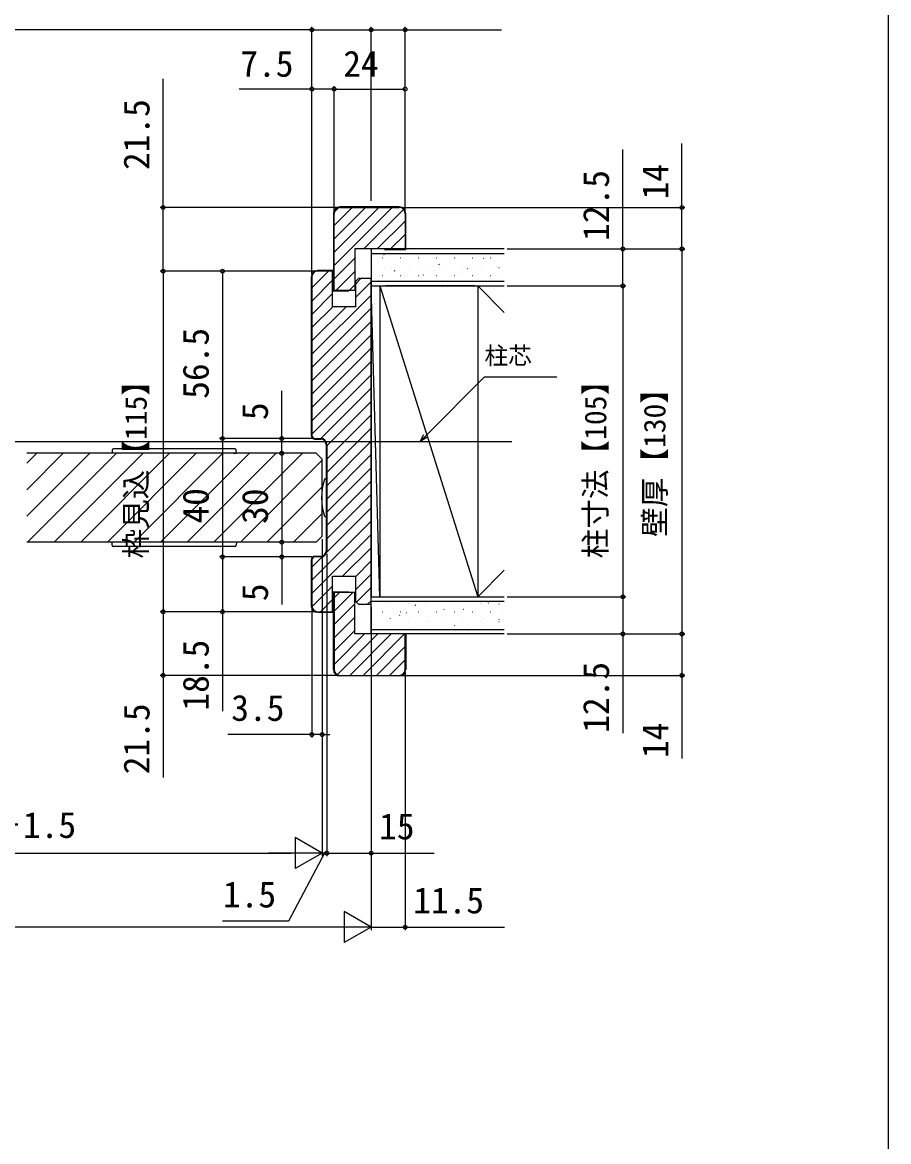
# Model space of a CAD drawing. Units: millimetres, scale not verified. Extents: x -525 to 525, y -783 to 779.
# Drawn here: x 232.4 to 525, y -0.3 to 377.6 of the extents above; entities that cross this region are included whole.
import ezdxf
from ezdxf.enums import TextEntityAlignment as Align

# ---------------------------------------------------------------- set-up
doc = ezdxf.new("R2010")
doc.units = ezdxf.units.MM
doc.header["$LTSCALE"] = 4
for name, color, linetype in [('0-5_YKK_12', 2, 'Continuous'), ('0-6_YKK_13', 4, 'Continuous'), ('0-8_YKK_D', 6, 'Continuous'), ('0-9_YKK_ZWAK', 7, 'Continuous'), ('0-A_YSS_K', 3, 'Continuous'), ('0-B_YSS_KE', 3, 'Continuous')]:
    doc.layers.add(name, color=color, linetype=linetype)
doc.styles.add('ＭＳ ゴシック', font='')
doc.styles.get('ＭＳ ゴシック').set_extended_font_data('MS Gothic')

msp = doc.modelspace()

# ---------------------------------------------------------------- linework, layer by layer
at = {"layer": '0-5_YKK_12'}
for p, q in [((-105.21, 236.109), (397.703, 236.109)), ((331.703, 232.109), (233.905, 232.109)), ((233.953, 228.792), (237.27, 232.109)), ((233.953, 219.812), (246.25, 232.109)), ((233.953, 210.832), (255.23, 232.109)), ((234.211, 202.109), (264.211, 232.109)), ((243.191, 202.109), (273.191, 232.109)), ((252.171, 202.109), (282.171, 232.109)), ((261.151, 202.109), (291.151, 232.109)), ((270.132, 202.109), (300.132, 232.109)), ((279.112, 202.109), (309.112, 232.109)), ((288.092, 202.109), (318.092, 232.109)), ((297.072, 202.109), (327.072, 232.109)), ((331.703, 232.109), (333.703, 230.109)), ((306.053, 202.109), (333.703, 229.759)), ((333.703, 204.109), (333.703, 230.109)), ((315.033, 202.109), (333.703, 220.779)), ((324.013, 202.109), (333.703, 211.799)), ((331.703, 202.109), (333.703, 204.109)), ((331.703, 202.109), (233.953, 202.109))]:
    msp.add_line(p, q, dxfattribs=at)
at = {"layer": '0-6_YKK_13'}
for p, q in [((262.766, 233.14), (262.703, 232.109)), ((304.141, 233.609), (263.265, 233.609)), ((303.705, 232.109), (304.703, 232.109)), ((304.703, 232.109), (304.64, 233.14)), ((335.003, 223.509), (334.723, 223.509)), ((335.003, 223.509), (335.003, 210.709)), ((334.723, 210.709), (335.003, 210.709)), ((262.766, 201.079), (262.703, 202.109)), ((304.141, 200.609), (263.265, 200.609)), ((304.703, 202.109), (304.64, 201.079))]:
    msp.add_line(p, q, dxfattribs=at)
for centre, radius, start, end in [((263.265, 233.109), 0.5, 90, 176.5), ((304.141, 233.109), 0.5, 3.5, 90), ((354.483, 217.109), 20.98, 162.8442, 197.1558), ((334.723, 223.209), 0.3, 90, 162.8442), ((334.723, 211.009), 0.3, 197.1558, 270), ((263.265, 201.109), 0.5, 183.5, 270), ((304.141, 201.109), 0.5, 270, 356.5)]:
    msp.add_arc(centre, radius, start, end, dxfattribs=at)
at = {"layer": '0-8_YKK_D'}
for p, q in [((330.203, 375.108), (161.29, 375.108)), ((330.203, 292.609), (330.203, 376.108)), ((330.203, 317.308), (330.203, 376.108)), ((330.203, 375.108), (350.203, 375.108)), ((350.203, 317.308), (350.203, 376.108)), ((350.203, 317.308), (350.203, 376.108)), ((361.703, 314.108), (361.703, 376.108)), ((330.203, 292.609), (330.203, 356.108)), ((337.703, 314.108), (337.703, 356.108)), ((337.703, 314.108), (337.703, 356.108)), ((361.703, 314.108), (361.703, 356.108)), ((337.703, 355.108), (361.703, 355.108)), ((338.703, 315.108), (279.003, 315.108)), ((360.703, 315.108), (456.203, 315.108)), ((396.203, 301.108), (456.203, 301.108)), ((396.203, 301.108), (456.203, 301.108)), ((396.203, 301.108), (436.203, 301.108)), ((455.203, 301.108), (455.203, 171.108)), ((331.203, 293.609), (279.003, 293.609)), ((331.203, 293.609), (279.003, 293.609)), ((280.003, 293.609), (280.003, 178.609)), ((331.203, 293.609), (299.003, 293.609)), ((300.003, 293.609), (300.003, 237.109)), ((396.203, 288.608), (436.203, 288.608)), ((396.203, 288.608), (436.203, 288.608)), ((435.203, 288.608), (435.203, 183.608)), ((330.203, 237.109), (299.003, 237.109)), ((330.203, 237.109), (299.003, 237.109)), ((300.003, 237.109), (300.003, 197.109)), ((330.203, 237.109), (319.003, 237.109)), ((320.003, 232.109), (320.003, 202.109)), ((333.703, 203.109), (333.703, 136.11)), ((333.703, 203.109), (333.703, 96.11)), ((333.703, 202.109), (333.703, 96.11)), ((330.203, 197.109), (299.003, 197.109)), ((330.203, 197.109), (299.003, 197.109)), ((330.203, 197.109), (319.003, 197.109)), ((335.203, 198.109), (335.203, 96.11)), ((335.203, 198.109), (335.203, 96.11)), ((396.203, 183.608), (436.203, 183.608)), ((396.203, 183.608), (436.203, 183.608)), ((331.203, 178.609), (279.003, 178.609)), ((331.203, 178.609), (279.003, 178.609)), ((331.203, 178.609), (299.003, 178.609)), ((330.203, 179.609), (330.203, 136.11)), ((350.203, 180.109), (350.203, 71.11)), ((350.203, 179.109), (350.203, 71.11)), ((396.203, 171.108), (456.203, 171.108)), ((396.203, 171.108), (456.203, 171.108)), ((396.203, 171.108), (436.203, 171.108)), ((338.703, 157.11), (279.003, 157.11)), ((350.203, 155.109), (350.203, 96.11)), ((360.703, 157.11), (456.203, 157.11)), ((361.703, 158.11), (361.703, 71.11)), ((330.203, 137.11), (301.875, 137.11)), ((333.703, 137.11), (330.203, 137.11)), ((333.703, 137.11), (336.253, 137.11)), ((333.703, 97.11), (324.609, 102.36)), ((324.609, 102.36), (324.609, 91.86)), ((141.79, 97.11), (323.203, 97.11)), ((333.703, 97.11), (315.516, 97.11)), ((333.703, 97.11), (324.609, 91.86)), ((333.703, 97.11), (331.153, 97.11)), ((335.203, 97.11), (333.703, 97.11)), ((335.203, 97.11), (333.703, 97.11)), ((335.203, 97.11), (337.753, 97.11)), ((350.203, 72.11), (341.109, 77.36)), ((341.109, 77.36), (341.109, 66.86)), ((339.703, 72.11), (-47.21, 72.11)), ((350.203, 72.11), (332.016, 72.11)), ((350.203, 72.11), (341.109, 66.86))]:
    msp.add_line(p, q, dxfattribs=at)
for points in [[(350.203, 375.108), (361.703, 375.108), (394.253, 375.108)], [(280.003, 293.609), (280.003, 315.108), (280.003, 358.582)], [(337.703, 355.108), (330.203, 355.108), (305.698, 355.108)], [(455.203, 301.108), (455.203, 315.108), (455.203, 336.726)], [(435.203, 288.608), (435.203, 301.108), (435.203, 334.658)], [(366.754, 236.108), (368.557, 237.911), (388.553, 257.907), (412.945, 257.907)], [(320.003, 232.109), (320.003, 237.109), (320.003, 253.164)], [(369.04, 237.428), (366.754, 236.108), (368.074, 238.394)], [(320.003, 202.109), (320.003, 197.109), (320.003, 181.055)], [(300.003, 197.109), (300.003, 178.609), (300.003, 145.059)], [(435.203, 183.608), (435.203, 171.108), (435.203, 137.558)], [(280.003, 178.609), (280.003, 157.11), (280.003, 122.606)], [(455.203, 171.108), (455.203, 157.11), (455.203, 129.024)], [(334.453, 97.11), (322.293, 74.11), (300.02, 74.11)], [(335.203, 97.11), (350.203, 97.11), (371.48, 97.11)], [(350.203, 72.11), (361.703, 72.11), (395.253, 72.11)]]:
    msp.add_lwpolyline(points, dxfattribs=at)
for centre in [(330.203, 375.108), (330.203, 375.108), (350.203, 375.108), (350.203, 375.108), (361.703, 375.108), (330.203, 355.108), (337.703, 355.108), (337.703, 355.108), (361.703, 355.108), (280.003, 315.108), (455.203, 315.108), (435.203, 301.108), (455.203, 301.108), (455.203, 301.108), (280.003, 293.609), (280.003, 293.609), (300.003, 293.609), (435.203, 288.608), (435.203, 288.608), (300.003, 237.109), (300.003, 237.109), (320.003, 237.109), (320.003, 232.109), (320.003, 232.109), (320.003, 202.109), (320.003, 202.109), (300.003, 197.109), (300.003, 197.109), (320.003, 197.109), (435.203, 183.608), (435.203, 183.608), (280.003, 178.609), (280.003, 178.609), (300.003, 178.609), (435.203, 171.108), (455.203, 171.108), (455.203, 171.108), (280.003, 157.11), (455.203, 157.11), (330.203, 137.11), (333.703, 137.11), (335.203, 97.11), (335.203, 97.11), (350.203, 97.11), (361.703, 72.11)]:
    msp.add_circle(centre, 0.637, dxfattribs=at)
at = {"layer": '0-9_YKK_ZWAK'}
msp.add_lwpolyline([(-525, -783.4), (525, -783.4), (525, 746.6)], dxfattribs=at)
at = {"layer": '0-A_YSS_K'}
for p, q in [((337.703, 308.967), (343.844, 315.108)), ((337.703, 304.476), (348.335, 315.108)), ((337.703, 299.986), (352.825, 315.108)), ((337.703, 295.496), (357.315, 315.108)), ((337.74, 313.494), (339.317, 315.071)), ((347.805, 301.108), (361.167, 314.47)), ((352.295, 301.108), (361.703, 310.516)), ((356.785, 301.108), (361.703, 306.026)), ((350.203, 299.608), (395.203, 299.608)), ((354.543, 299.209), (354.71, 299.319)), ((361.275, 301.108), (361.703, 301.536)), ((365.725, 298.882), (365.744, 298.888)), ((337.703, 291.006), (344.703, 298.006)), ((350.747, 294.888), (350.847, 294.888)), ((353.977, 298.118), (354.077, 298.118)), ((354.659, 294.963), (354.677, 294.969)), ((356.827, 294.888), (356.927, 294.888)), ((360.057, 298.118), (360.157, 298.118)), ((360.239, 296.939), (360.258, 296.945)), ((362.907, 294.888), (363.007, 294.888)), ((366.137, 298.118), (366.237, 298.118)), ((368.987, 294.888), (369.087, 294.888)), ((372.217, 298.118), (372.317, 298.118)), ((373.136, 295.845), (373.303, 295.955)), ((373.258, 295.867), (373.276, 295.874)), ((375.067, 294.888), (375.167, 294.888)), ((378.297, 298.118), (378.397, 298.118)), ((378.744, 297.81), (378.763, 297.816)), ((381.147, 294.888), (381.247, 294.888)), ((384.377, 298.118), (384.477, 298.118)), ((386.276, 294.795), (386.295, 294.802)), ((387.227, 294.888), (387.327, 294.888)), ((388.12, 297.927), (388.287, 298.037)), ((390.457, 298.118), (390.557, 298.118)), ((391.762, 296.738), (391.781, 296.745)), ((393.307, 294.888), (393.407, 294.888)), ((330.203, 287.996), (335.816, 293.609)), ((338.295, 287.108), (344.703, 293.516)), ((344.903, 289.226), (346.786, 291.109)), ((353.977, 292.138), (354.077, 292.138)), ((358.153, 293.762), (358.319, 293.873)), ((360.057, 292.138), (360.157, 292.138)), ((361.437, 291.681), (361.456, 291.688)), ((366.137, 292.138), (366.237, 292.138)), ((367.677, 293.891), (367.696, 293.898)), ((367.758, 292.285), (367.925, 292.395)), ((372.217, 292.138), (372.317, 292.138)), ((378.297, 292.138), (378.397, 292.138)), ((380.696, 292.819), (380.714, 292.826)), ((382.742, 294.367), (382.909, 294.477)), ((384.377, 292.138), (384.477, 292.138)), ((390.457, 292.138), (390.557, 292.138)), ((393.714, 291.747), (393.733, 291.754)), ((330.203, 283.506), (337.203, 290.506)), ((342.785, 287.108), (344.703, 289.026)), ((344.903, 284.736), (350.203, 290.036)), ((395.203, 290.108), (350.203, 290.108)), ((350.203, 288.608), (395.203, 288.608)), ((350.203, 288.608), (350.203, 183.608)), ((352.774, 290.203), (352.941, 290.313)), ((353.203, 288.608), (386.203, 183.608)), ((385.203, 288.608), (355.203, 288.608)), ((374.455, 290.609), (374.474, 290.616)), ((386.203, 288.608), (386.203, 183.608)), ((395.203, 279.608), (386.203, 288.608)), ((330.203, 279.016), (337.203, 286.016)), ((330.203, 265.546), (350.203, 285.546)), ((330.203, 274.526), (337.286, 281.609)), ((330.203, 270.036), (341.776, 281.609)), ((330.203, 261.055), (350.203, 281.055)), ((330.203, 256.565), (350.203, 276.565)), ((330.203, 252.075), (350.203, 272.075)), ((330.203, 247.585), (350.203, 267.585)), ((330.203, 243.095), (350.203, 263.095)), ((330.203, 238.605), (350.203, 258.605)), ((333.197, 237.109), (350.203, 254.115)), ((335.203, 234.624), (350.203, 249.624)), ((335.203, 230.134), (350.203, 245.134)), ((335.203, 225.644), (350.203, 240.644)), ((335.203, 221.154), (350.203, 236.154)), ((335.203, 216.664), (350.203, 231.664)), ((335.203, 212.174), (350.203, 227.174)), ((335.203, 207.684), (350.203, 222.684)), ((335.203, 203.194), (350.203, 218.194)), ((335.149, 198.65), (350.203, 213.703)), ((330.203, 189.213), (350.203, 209.213)), ((330.203, 184.723), (350.203, 204.723)), ((330.203, 193.703), (333.662, 197.163)), ((340.579, 190.609), (350.203, 200.233)), ((344.903, 190.443), (350.203, 195.743)), ((344.903, 185.953), (350.203, 191.253)), ((395.203, 192.608), (386.203, 183.608)), ((330.233, 180.263), (337.203, 187.233)), ((345.226, 181.786), (350.203, 186.763)), ((333.069, 178.609), (337.203, 182.743)), ((337.703, 183.243), (339.57, 185.11)), ((337.703, 178.753), (344.06, 185.11)), ((349.039, 181.109), (350.203, 182.273)), ((350.203, 183.608), (395.203, 183.608)), ((395.203, 182.108), (350.203, 182.108)), ((355.203, 183.608), (385.203, 183.608)), ((355.425, 181.596), (355.444, 181.603)), ((387.043, 181.428), (387.061, 181.435)), ((389.714, 181.447), (389.881, 181.558)), ((337.703, 174.263), (344.703, 181.263)), ((350.203, 178.802), (350.308, 178.872)), ((350.747, 181.268), (350.847, 181.268)), ((353.977, 178.518), (354.077, 178.518)), ((356.827, 181.268), (356.927, 181.268)), ((360.057, 178.518), (360.157, 178.518)), ((362.203, 178.314), (362.222, 178.321)), ((362.907, 181.268), (363.007, 181.268)), ((365.125, 180.843), (365.292, 180.954)), ((366.137, 178.518), (366.237, 178.518)), ((368.444, 180.524), (368.462, 180.531)), ((368.987, 181.268), (369.087, 181.268)), ((372.217, 178.518), (372.317, 178.518)), ((374.73, 179.365), (374.897, 179.476)), ((375.067, 181.268), (375.167, 181.268)), ((378.297, 178.518), (378.397, 178.518)), ((381.147, 181.268), (381.247, 181.268)), ((381.462, 179.452), (381.481, 179.459)), ((384.377, 178.518), (384.477, 178.518)), ((387.227, 181.268), (387.327, 181.268)), ((390.457, 178.518), (390.557, 178.518)), ((393.307, 181.268), (393.407, 181.268)), ((394.481, 178.381), (394.499, 178.387)), ((337.703, 169.773), (344.703, 176.773)), ((350.747, 175.288), (350.847, 175.288)), ((351.137, 174.395), (351.156, 174.402)), ((356.717, 176.372), (356.736, 176.378)), ((356.827, 175.288), (356.927, 175.288)), ((359.746, 177.283), (359.913, 177.394)), ((362.907, 175.288), (363.007, 175.288)), ((368.987, 175.288), (369.087, 175.288)), ((369.736, 175.3), (369.755, 175.306)), ((375.067, 175.288), (375.167, 175.288)), ((375.222, 177.243), (375.241, 177.249)), ((378.34, 173.919), (378.507, 174.029)), ((381.147, 175.288), (381.247, 175.288)), ((382.754, 174.228), (382.773, 174.235)), ((387.227, 175.288), (387.327, 175.288)), ((388.24, 176.171), (388.259, 176.177)), ((393.307, 175.288), (393.407, 175.288)), ((393.324, 176.001), (393.491, 176.111)), ((337.703, 165.282), (344.703, 172.282)), ((337.703, 160.792), (348.021, 171.11)), ((338.752, 157.351), (352.511, 171.11)), ((343.001, 157.11), (357.001, 171.11)), ((347.491, 157.11), (361.491, 171.11)), ((350.203, 172.608), (395.203, 172.608)), ((364.155, 173.324), (364.174, 173.33)), ((351.981, 157.11), (361.703, 166.832)), ((356.472, 157.11), (361.703, 162.342))]:
    msp.add_line(p, q, dxfattribs=at)
for points in [[(395.203, 301.108), (350.203, 301.108), (350.203, 288.608)], [(353.203, 288.608), (353.203, 183.608), (350.203, 288.608)], [(395.203, 171.108), (350.203, 171.108), (350.203, 183.608)]]:
    msp.add_lwpolyline(points, dxfattribs=at)
at = {"layer": '0-B_YSS_KE'}
for p, q in [((359.703, 315.308), (339.703, 315.308)), ((339.703, 315.108), (359.703, 315.108)), ((330.003, 291.609), (330.003, 238.109)), ((330.203, 291.609), (330.203, 238.109)), ((331.203, 237.109), (333.203, 237.109)), ((331.203, 236.909), (333.203, 236.909)), ((335.003, 235.109), (335.003, 199.109)), ((335.203, 235.109), (335.203, 199.109)), ((333.203, 197.309), (331.203, 197.309)), ((333.203, 197.109), (331.203, 197.109)), ((330.003, 196.109), (330.003, 180.609)), ((330.203, 196.109), (330.203, 180.609)), ((339.703, 157.11), (359.703, 157.11)), ((359.703, 156.91), (339.703, 156.91))]:
    msp.add_line(p, q, dxfattribs=at)
for points in [[(337.503, 313.108), (337.503, 286.908), (342.703, 286.908), (342.703, 287.108)], [(344.703, 287.108), (337.703, 287.108), (337.703, 313.108)], [(361.703, 313.108), (361.703, 301.108), (344.703, 301.108), (344.703, 287.108)], [(354.703, 301.108), (354.703, 300.908), (361.903, 300.908), (361.903, 313.108)], [(337.203, 286.809), (337.403, 286.809), (337.403, 293.809), (332.203, 293.809)], [(345.903, 291.109), (344.903, 290.109), (344.903, 281.609), (337.203, 281.609), (337.203, 286.609), (337.203, 293.609), (332.203, 293.609)], [(332.203, 178.609), (337.203, 178.609), (337.203, 185.609), (337.203, 190.609), (344.903, 190.609), (344.903, 182.109), (345.903, 181.109), (350.203, 181.109), (350.203, 291.109), (345.903, 291.109)], [(332.203, 178.409), (337.403, 178.409), (337.403, 185.409), (337.203, 185.409)], [(337.503, 159.11), (337.503, 185.31), (342.703, 185.31), (342.703, 185.11)], [(344.703, 185.11), (337.703, 185.11), (337.703, 159.11)], [(361.703, 159.11), (361.703, 171.11), (344.703, 171.11), (344.703, 185.11)], [(354.703, 171.11), (354.703, 171.31), (361.903, 171.31), (361.903, 159.11)]]:
    msp.add_lwpolyline(points, dxfattribs=at)
for centre, radius, start, end in [((339.703, 313.108), 2.2, 90, 180), ((339.703, 313.108), 2, 90, 180), ((359.703, 313.108), 2.2, 360, 90), ((359.703, 313.108), 2, 0, 90), ((332.203, 291.609), 2.2, 90, 180), ((332.203, 291.609), 2, 90, 180), ((331.203, 238.109), 1.2, 180, 270), ((331.203, 238.109), 1, 180, 270), ((333.203, 235.109), 2, 0, 90), ((333.203, 235.109), 1.8, 0, 90), ((331.203, 196.109), 1.2, 90, 180), ((331.203, 196.109), 1, 90, 180), ((333.203, 199.109), 2, 270, 0), ((333.203, 199.109), 1.8, 270, 0), ((332.203, 180.609), 2.2, 180, 270), ((332.203, 180.609), 2, 180, 270), ((339.703, 159.11), 2.2, 180, 270), ((339.703, 159.11), 2, 180, 270), ((359.703, 159.11), 2, 270, 0), ((359.703, 159.11), 2.2, 270, 0)]:
    msp.add_arc(centre, radius, start, end, dxfattribs=at)

# ---------------------------------------------------------------- texts
at = {"layer": '0-8_YKK_D', "style": 'ＭＳ ゴシック'}
for s, height, p in [('7.5', 8.798, (306.039, 356.608)), ('24', 8.798, (340.805, 356.608)), ('柱芯', 5.865, (388.515, 260.363)), ('3.5', 8.798, (302.989, 139.11)), ('DW＝W／2－1.5', 8.798, (172.701, 99.588)), ('15', 8.798, (352.912, 99.11)), ('1.5', 8.798, (300.179, 76.11)), ('11.5', 8.798, (364.412, 74.11))]:
    msp.add_text(s, height=height, dxfattribs=at).set_placement(p, align=Align.BOTTOM_LEFT)
for s, height, p in [('21.5', 8.798, (278.003, 327.741)), ('14', 8.798, (453.203, 317.817)), ('12.5', 8.798, (433.203, 303.817)), ('56.5', 8.798, (298.003, 250.496)), ('枠見込【115】', 7.331, (276.639, 196.592)), ('柱寸法【105】', 7.331, (431.839, 196.648)), ('壁厚【130】', 7.331, (451.839, 203.892)), ('5', 8.798, (318.003, 243.323)), ('40', 8.798, (298.003, 208.382)), ('30', 8.798, (318.003, 208.246)), ('5', 8.798, (318.003, 182.168)), ('18.5', 8.798, (298.003, 145.218)), ('12.5', 8.798, (433.203, 137.717)), ('21.5', 8.798, (278.003, 123.72)), ('14', 8.798, (453.203, 129.183))]:
    msp.add_text(s, height=height, rotation=90, dxfattribs=at).set_placement(p, align=Align.BOTTOM_LEFT)

doc.saveas('drawing.dxf')
